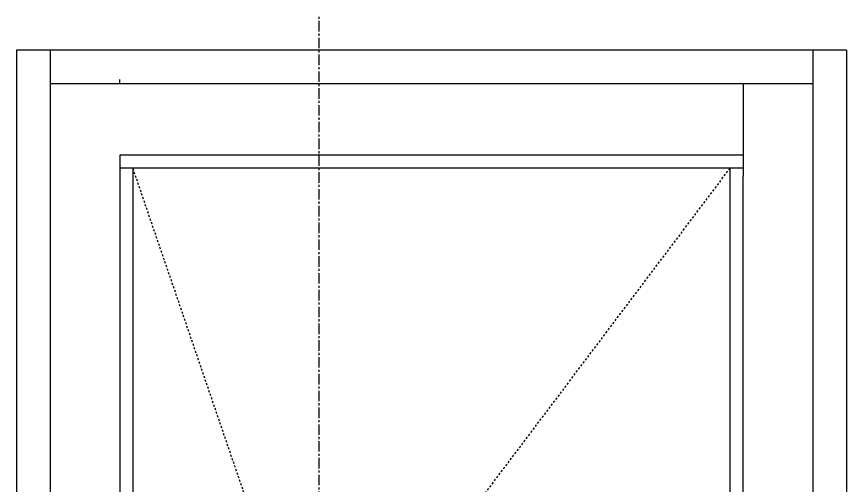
# Model space of a CAD drawing. Extents: x -73 to 76, y -94 to 26.
# Drawn here: x -73 to -23.63, y -38.61 to -10.72 of the extents above; entities that cross this region are included whole.
import ezdxf

# ---------------------------------------------------------------- set-up
doc = ezdxf.new("R2010")
doc.units = 0
doc.header["$MEASUREMENT"] = 0
doc.linetypes.add('CENTER', pattern=[2, 1.25, -0.25, 0.25, -0.25])
doc.linetypes.add('HIDDEN', pattern=[0.375, 0.25, -0.125])
for name, color, linetype in [('CENTERLINES', 40, 'CENTER'), ('ELEV_VENT', 5, 'CONTINUOUS'), ('ELEVATIONS', 5, 'CONTINUOUS')]:
    doc.layers.add(name, color=color, linetype=linetype)

msp = doc.modelspace()

# ---------------------------------------------------------------- linework, layer by layer
at = {"layer": 'CENTERLINES', "ltscale": 0.5}
msp.add_line((-55.003, -93.606), (-55.003, -10.719), dxfattribs=at)
at = {"layer": 'ELEV_VENT', "linetype": 'HIDDEN', "ltscale": 0.5}
for points in [[(-66.094, -19.744), (-55.003, -52.163), (-66.094, -85.703)], [(-30.572, -19.744), (-55.003, -52.163), (-30.572, -85.703)]]:
    msp.add_lwpolyline(points, dxfattribs=at)
at = {"layer": 'ELEVATIONS'}
for p, q in [((-23.631, -12.719), (-73.003, -12.719)), ((-73.003, -12.719), (-73.003, -91.606)), ((-71.003, -12.719), (-71.003, -91.606)), ((-25.631, -12.719), (-25.631, -91.606)), ((-23.631, -12.719), (-23.631, -91.606)), ((-25.631, -14.719), (-71.003, -14.719)), ((-66.869, -14.719), (-66.869, -14.468)), ((-29.766, -14.719), (-29.766, -20.211)), ((-66.869, -18.969), (-66.869, -90.728)), ((-29.766, -18.969), (-66.869, -18.969)), ((-29.766, -19.744), (-66.869, -19.744)), ((-66.094, -19.744), (-66.094, -85.703)), ((-30.572, -19.744), (-30.572, -48.268)), ((-29.797, -20.211), (-29.797, -51.617))]:
    msp.add_line(p, q, dxfattribs=at)

doc.saveas('drawing.dxf')
